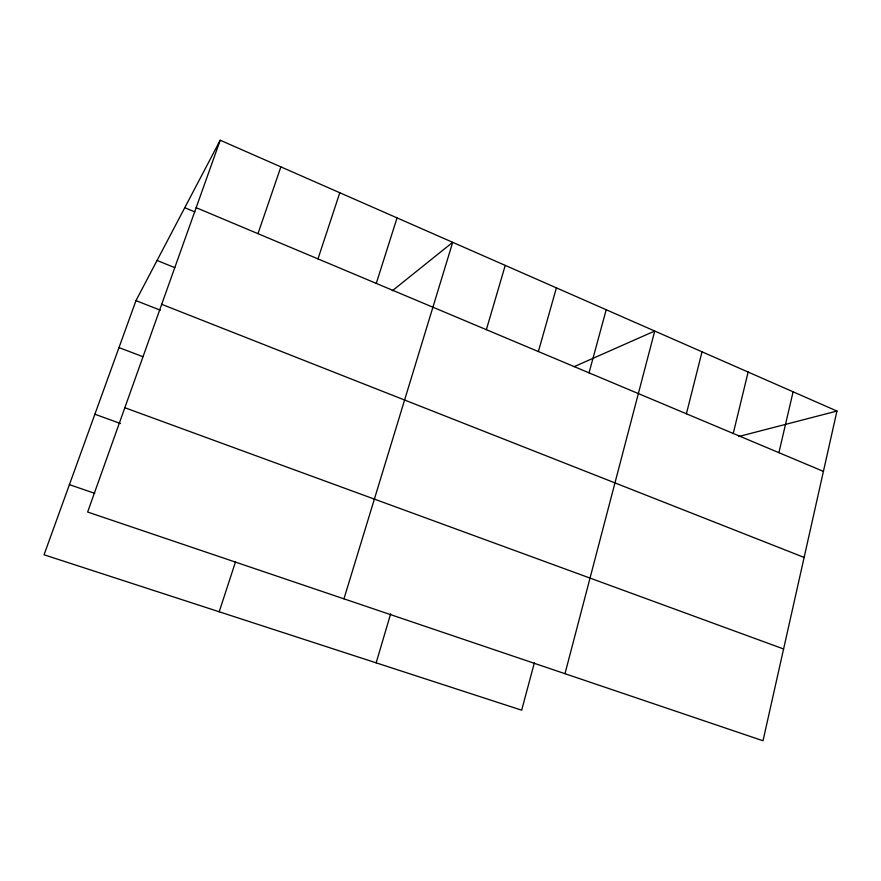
<?xml version="1.0" encoding="UTF-8"?>
<svg xmlns="http://www.w3.org/2000/svg" width="881" height="881" viewBox="0 0 881 881"><rect width="100%" height="100%" fill="white"/><g stroke="black" fill="none" stroke-linecap="round" stroke-linejoin="round"><path stroke-width="1.32" d="M836.95 411.053L763.012 740.767L87.637 512.026L220.206 140.233L836.95 411.053L738.928 436.469M778.903 452.669L793.098 391.792M733.245 433.474L748.134 372.046M686.409 413.784L702.025 351.805M564.985 673.701L654.737 331.036L574.126 366.672M534.426 662.578L521.673 710.196L44.05 554.788L135.971 300.619L220.206 140.233M589.037 372.839L606.205 309.727M538.39 351.552L556.396 287.856M486.367 329.681L505.242 265.39M376.154 662.853L390.657 613.848M343.953 598.838L452.702 242.319L392.298 290.774M376.275 283.396L397.056 217.893M219.204 611.777L235.48 561.957M317.986 258.893L339.802 192.752M257.979 233.663L280.874 166.872M69.412 484.649L94.741 493.36M94.884 414.235L120.477 423.508M124.838 407.716L783.594 648.978M118.979 347.599L142.865 356.673M161.697 304.308L804.122 557.431M135.971 300.619L160.265 310.156M157.06 260.457L174.812 267.626M184.768 207.696L194.866 211.936M196.155 207.674L823.427 471.39"/></g></svg>
